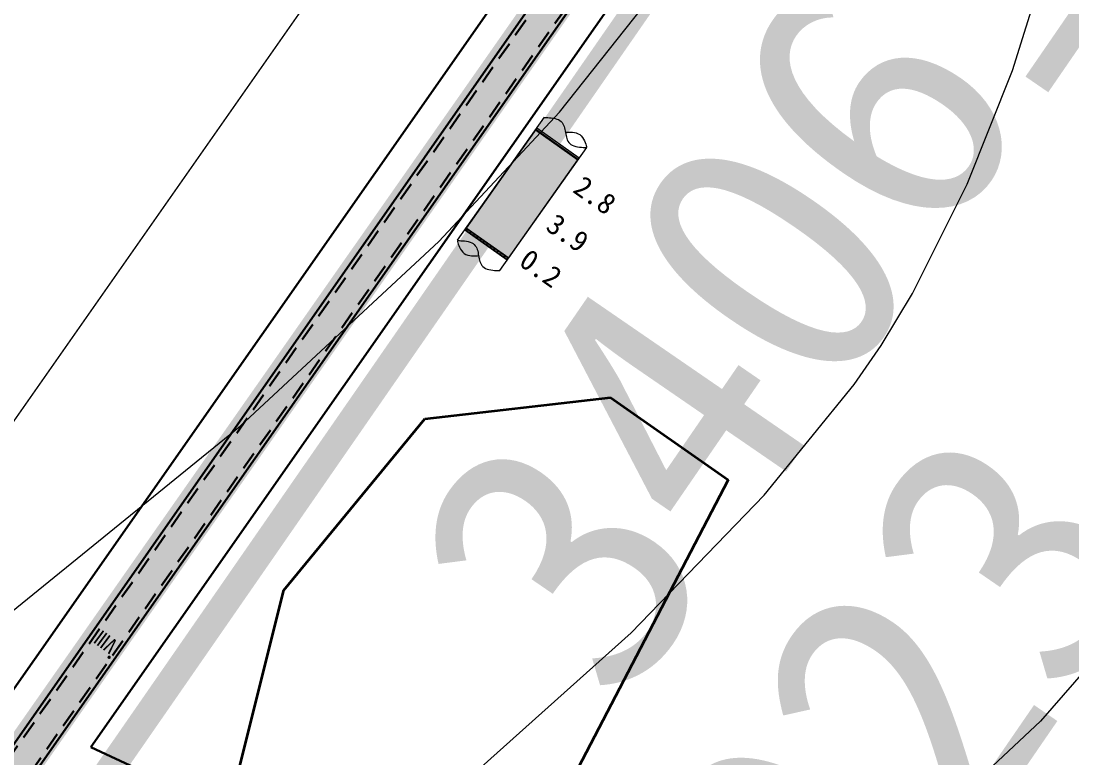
# Model space of a CAD drawing. Header units: inches. Extents: x 36473197 to 36486087, y 3899343 to 3911260.
# Drawn here: x 36480137.2 to 36480339.5, y 3905213.1 to 3905355 of the extents above; entities that cross this region are included whole.
import ezdxf

# ---------------------------------------------------------------- set-up
doc = ezdxf.new("R2010")
doc.units = ezdxf.units.IN
doc.header["$MEASUREMENT"] = 0
doc.linetypes.add('ACAD_ISO02W100', pattern=[15, 12, -3])
doc.linetypes.add('虚线', pattern=[0.0045, 0.00175, -0.001, 0.00175])
doc.layers.get('Defpoints').update_dxf_attribs({"lineweight": 0})
doc.layers.add('0，2022年3季度接续', color=3, linetype='Continuous')
doc.layers.add('0，2022年4季度接续', color=40, linetype='ACAD_ISO02W100')
for name, color, linetype, lineweight in [('4煤底板等值线', 7, 'Continuous', 0), ('可采边界', 7, 'Continuous', 0), ('四盘区泄水巷设计', 7, 'Continuous', 0), ('四盘区辅运巷', 7, 'Continuous', 0), ('小柱状', 7, 'Continuous', 0), ('居民地', 7, 'Continuous', 0), ('巷道', 7, 'Continuous', 0), ('巷道掘进尺', 7, 'Continuous', 0), ('巷道注记', 7, 'Continuous', 0)]:
    doc.layers.add(name, color=color, linetype=linetype, lineweight=lineweight)
doc.styles.add('仿宋', font='simfang.ttf')
doc.styles.add('宋体', font='SIMSUN.TTC')
doc.styles.add('黑体', font='simhei.ttf')
doc.dimstyles.get("Standard").update_dxf_attribs({"dimtxt": 30, "dimasz": 20, "dimexe": 0.18, "dimexo": 0.0625, "dimgap": 0.09, "dimtad": 1, "dimdec": 0, "dimzin": 0, "dimdsep": 46, "dimtxsty": '仿宋', "dimcen": 0.09, "dimclrd": 150, "dimclre": 150, "dimadec": 0, "dimazin": 0, "dimtfac": 1, "dimtdec": 0, "dimtofl": 0, "dimtmove": 0, "dimatfit": 3, "dimfxl": 1, "dimtolj": 1, "dimtzin": 0, "dimlwd": 0, "dimarcsym": 0})

# ---------------------------------------------------------------- blocks, each defined once
blk = doc.blocks.new('*D204')
at = {"layer": 'Defpoints', "color": 0, "transparency": 16777216}
for p in [(36476925.52, 3911082.36), (36486060.15, 3904950.04), (36485936.09, 3904772.87)]:
    blk.add_point(p, dxfattribs=at)
at = {"layer": '四盘区辅运巷', "color": 150, "lineweight": -2, "transparency": 16777216}
for p, q in [((36476925.55, 3911082.41), (36477049.68, 3911259.68)), ((36485936.12, 3904772.92), (36486060.25, 3904950.19))]:
    blk.add_line(p, q, dxfattribs=at)
at = {"layer": '四盘区辅运巷', "color": 150, "lineweight": 0, "transparency": 16777216}
blk.add_line((36477065.96, 3911248.06), (36486043.76, 3904961.51), dxfattribs=at)
at = {"layer": '四盘区辅运巷', "color": 150, "transparency": 16777216}
for points in [[(36477067.87, 3911250.79), (36477064.05, 3911245.33), (36477049.58, 3911259.53)], [(36486045.68, 3904964.24), (36486041.85, 3904958.78), (36486060.15, 3904950.04)]]:
    blk.add_solid(points, dxfattribs=at)
at = {"layer": '四盘区辅运巷', "color": 0, "transparency": 16777216, "insert": (36481563.62, 3908117.29), "char_height": 30, "attachment_point": 5, "rotation": 324.9991, "style": '仿宋'}
blk.add_mtext('\\A1;1100', dxfattribs=at)
blk = doc.blocks.new('*D224')
at = {"layer": 'Defpoints', "color": 0, "transparency": 16777216}
for p in [(36480515.91, 3905753.51), (36480019.68, 3905112.14), (36480051.32, 3905089.99)]:
    blk.add_point(p, dxfattribs=at)
at = {"layer": '可采边界', "color": 150, "lineweight": -2, "transparency": 16777216}
for p, q in [((36480515.86, 3905753.54), (36480484.13, 3905775.76)), ((36480051.27, 3905090.03), (36480019.54, 3905112.25))]:
    blk.add_line(p, q, dxfattribs=at)
at = {"layer": '可采边界', "color": 150, "lineweight": 0, "transparency": 16777216}
blk.add_line((36480472.81, 3905759.28), (36480031.16, 3905128.53), dxfattribs=at)
at = {"layer": '可采边界', "color": 150, "transparency": 16777216}
for points in [[(36480475.54, 3905757.36), (36480470.07, 3905761.19), (36480484.28, 3905775.66)], [(36480033.89, 3905126.61), (36480028.43, 3905130.44), (36480019.68, 3905112.14)]]:
    blk.add_solid(points, dxfattribs=at)
at = {"layer": '可采边界', "color": 0, "transparency": 16777216, "insert": (36480264.48, 3905435.15), "char_height": 30, "attachment_point": 5, "rotation": 235.0004, "style": '仿宋'}
blk.add_mtext('\\A1;810', dxfattribs=at)

msp = doc.modelspace()

# ---------------------------------------------------------------- hatches: boundary and pattern name
at = {"layer": '小柱状'}
msp.add_hatch(color=7, dxfattribs=at).paths.add_polyline_path([(36480222.95, 3905315.13), (36480231.12, 3905309.36), (36480244.49, 3905328.32), (36480236.32, 3905334.08)], flags=17)
at = {"layer": '小柱状', "lineweight": 0}
h = msp.add_hatch(dxfattribs=at)
h.set_pattern_fill('细粒砂岩_1', color=256, scale=100, angle=-35, style=0, pattern_type=2)
h.set_pattern_definition([(145, (36480236.5311, 3905328.2263), (-0.344146, -0.49149), [0.007222, -0.592778]), (145, (36480236.53526, 3905328.2246), (-0.344146, -0.49149), [0.016, -0.584]), (145, (36480236.5379, 3905328.224), (-0.344146, -0.49149), [0.021, -0.579]), (145, (36480236.5403, 3905328.22353), (-0.344146, -0.49149), [0.02552, -0.57448]), (145, (36480236.54194, 3905328.2236), (-0.344146, -0.49149), [0.02812, -0.57188]), (145, (36480236.5436, 3905328.2237), (-0.344146, -0.49149), [0.03072, -0.56928]), (145, (36480236.5452, 3905328.22375), (-0.344146, -0.49149), [0.03332, -0.56668]), (145, (36480236.5468, 3905328.2239), (-0.344146, -0.49149), [0.035708, -0.564292]), (145, (36480236.548, 3905328.22427), (-0.344146, -0.49149), [0.037246, -0.562754]), (145, (36480236.5492, 3905328.22464), (-0.344146, -0.49149), [0.038785, -0.561215]), (145, (36480236.5504, 3905328.225), (-0.344146, -0.49149), [0.040323, -0.559677]), (145, (36480236.5516, 3905328.2254), (-0.344146, -0.49149), [0.04186, -0.55814]), (145, (36480236.5528, 3905328.2258), (-0.344146, -0.49149), [9e-17, -0.6]), (145, (36480236.5528, 3905328.2258), (-0.344146, -0.49149), [0.0434, -0.5566]), (145, (36480236.5537, 3905328.22637), (-0.344146, -0.49149), [0.0442, -0.5558]), (145, (36480236.5546, 3905328.22696), (-0.344146, -0.49149), [0.045, -0.555]), (145, (36480236.5555, 3905328.22755), (-0.344146, -0.49149), [0.0458, -0.5542]), (145, (36480236.5564, 3905328.22814), (-0.344146, -0.49149), [0.0466, -0.5534]), (145, (36480236.5573, 3905328.2287), (-0.344146, -0.49149), [0.0474, -0.5526]), (145, (36480236.5582, 3905328.2293), (-0.344146, -0.49149), [4e-17, -0.6]), (145, (36480236.5582, 3905328.2293), (-0.344146, -0.49149), [0.0482, -0.5518]), (145, (36480236.5589, 3905328.23006), (-0.344146, -0.49149), [0.048477, -0.551523]), (145, (36480236.5596, 3905328.2308), (-0.344146, -0.49149), [0.048754, -0.551246]), (145, (36480236.56026, 3905328.23154), (-0.344146, -0.49149), [0.04903, -0.55097]), (145, (36480236.56094, 3905328.2323), (-0.344146, -0.49149), [0.049308, -0.550692]), (145, (36480236.56163, 3905328.233), (-0.344146, -0.49149), [0.049585, -0.550415]), (145, (36480236.5623, 3905328.23375), (-0.344146, -0.49149), [0.04986, -0.55014]), (145, (36480236.5629, 3905328.2346), (-0.344146, -0.49149), [0.04986, -0.55014]), (145, (36480236.56335, 3905328.2355), (-0.344146, -0.49149), [0.049585, -0.550415]), (145, (36480236.5638, 3905328.2364), (-0.344146, -0.49149), [0.049308, -0.550692]), (145, (36480236.5643, 3905328.23727), (-0.344146, -0.49149), [0.04903, -0.55097]), (145, (36480236.56473, 3905328.23817), (-0.344146, -0.49149), [0.048754, -0.551246]), (145, (36480236.5652, 3905328.23907), (-0.344146, -0.49149), [0.048477, -0.551523]), (145, (36480236.56565, 3905328.23997), (-0.344146, -0.49149), [0.0482, -0.5518]), (145, (36480236.5262, 3905328.2676), (-0.344146, -0.49149), [4e-17, -0.6]), (145, (36480236.5659, 3905328.241), (-0.344146, -0.49149), [0.0474, -0.5526]), (145, (36480236.56615, 3905328.24206), (-0.344146, -0.49149), [0.0466, -0.5534]), (145, (36480236.5664, 3905328.2431), (-0.344146, -0.49149), [0.0458, -0.5542]), (145, (36480236.56664, 3905328.24416), (-0.344146, -0.49149), [0.045, -0.555]), (145, (36480236.5669, 3905328.2452), (-0.344146, -0.49149), [0.0442, -0.5558]), (145, (36480236.5671, 3905328.24626), (-0.344146, -0.49149), [0.0434, -0.5566]), (145, (36480236.5316, 3905328.27115), (-0.344146, -0.49149), [0, -0.6]), (145, (36480236.5671, 3905328.2475), (-0.344146, -0.49149), [0.04186, -0.55814]), (145, (36480236.567, 3905328.2488), (-0.344146, -0.49149), [0.040323, -0.559677]), (145, (36480236.56696, 3905328.25004), (-0.344146, -0.49149), [0.038785, -0.561215]), (145, (36480236.5669, 3905328.2513), (-0.344146, -0.49149), [0.037246, -0.562754]), (145, (36480236.56685, 3905328.25256), (-0.344146, -0.49149), [0.035708, -0.564292]), (145, (36480236.56644, 3905328.25406), (-0.344146, -0.49149), [0.03332, -0.56668]), (145, (36480236.56595, 3905328.2556), (-0.344146, -0.49149), [0.03072, -0.56928]), (145, (36480236.56546, 3905328.2572), (-0.344146, -0.49149), [0.02812, -0.57188]), (145, (36480236.56497, 3905328.25876), (-0.344146, -0.49149), [0.02552, -0.57448]), (145, (36480236.5637, 3905328.2609), (-0.344146, -0.49149), [0.021, -0.579]), (145, (36480236.5622, 3905328.2631), (-0.344146, -0.49149), [0.016, -0.584]), (145, (36480236.56026, 3905328.26547), (-0.344146, -0.49149), [0.01011, -0.58989]), (145, (36480236.47014, 3905328.2662), (-0.344146, -0.49149), [0.007222, -0.592778]), (145, (36480236.4743, 3905328.2645), (-0.344146, -0.49149), [0.016, -0.584]), (145, (36480236.4769, 3905328.2639), (-0.344146, -0.49149), [0.021, -0.579]), (145, (36480236.47935, 3905328.2634), (-0.344146, -0.49149), [0.02552, -0.57448]), (145, (36480236.481, 3905328.2635), (-0.344146, -0.49149), [0.02812, -0.57188]), (145, (36480236.4826, 3905328.26355), (-0.344146, -0.49149), [0.03072, -0.56928]), (145, (36480236.48427, 3905328.2636), (-0.344146, -0.49149), [0.03332, -0.56668]), (145, (36480236.4858, 3905328.26376), (-0.344146, -0.49149), [0.035708, -0.564292]), (145, (36480236.487, 3905328.26414), (-0.344146, -0.49149), [0.037246, -0.562754]), (145, (36480236.4882, 3905328.2645), (-0.344146, -0.49149), [0.038785, -0.561215]), (145, (36480236.4894, 3905328.2649), (-0.344146, -0.49149), [0.040323, -0.559677]), (145, (36480236.49063, 3905328.2653), (-0.344146, -0.49149), [0.04186, -0.55814]), (145, (36480236.49184, 3905328.26565), (-0.344146, -0.49149), [2e-17, -0.6]), (145, (36480236.49184, 3905328.26565), (-0.344146, -0.49149), [0.0434, -0.5566]), (145, (36480236.49274, 3905328.26624), (-0.344146, -0.49149), [0.0442, -0.5558]), (145, (36480236.49364, 3905328.2668), (-0.344146, -0.49149), [0.045, -0.555]), (145, (36480236.49454, 3905328.2674), (-0.344146, -0.49149), [0.0458, -0.5542]), (145, (36480236.49544, 3905328.268), (-0.344146, -0.49149), [0.0466, -0.5534]), (145, (36480236.49634, 3905328.2686), (-0.344146, -0.49149), [0.0474, -0.5526]), (145, (36480236.49724, 3905328.2692), (-0.344146, -0.49149), [2e-17, -0.6]), (145, (36480236.49724, 3905328.2692), (-0.344146, -0.49149), [0.0482, -0.5518]), (145, (36480236.49793, 3905328.2699), (-0.344146, -0.49149), [0.048477, -0.551523]), (145, (36480236.4986, 3905328.27067), (-0.344146, -0.49149), [0.048754, -0.551246]), (145, (36480236.4993, 3905328.2714), (-0.344146, -0.49149), [0.04903, -0.55097]), (145, (36480236.5, 3905328.27215), (-0.344146, -0.49149), [0.049308, -0.550692]), (145, (36480236.5007, 3905328.2729), (-0.344146, -0.49149), [0.049585, -0.550415]), (145, (36480236.50137, 3905328.2736), (-0.344146, -0.49149), [0.04986, -0.55014]), (145, (36480236.50194, 3905328.27445), (-0.344146, -0.49149), [0.04986, -0.55014]), (145, (36480236.5024, 3905328.27534), (-0.344146, -0.49149), [0.049585, -0.550415]), (145, (36480236.50286, 3905328.27624), (-0.344146, -0.49149), [0.049308, -0.550692]), (145, (36480236.5033, 3905328.27714), (-0.344146, -0.49149), [0.04903, -0.55097]), (145, (36480236.5038, 3905328.27804), (-0.344146, -0.49149), [0.048754, -0.551246]), (145, (36480236.50424, 3905328.27894), (-0.344146, -0.49149), [0.048477, -0.551523]), (145, (36480236.5047, 3905328.27984), (-0.344146, -0.49149), [0.0482, -0.5518]), (145, (36480236.4652, 3905328.3075), (-0.344146, -0.49149), [0, -0.6]), (145, (36480236.50495, 3905328.2809), (-0.344146, -0.49149), [0.0474, -0.5526]), (145, (36480236.5052, 3905328.28193), (-0.344146, -0.49149), [0.0466, -0.5534]), (145, (36480236.50544, 3905328.283), (-0.344146, -0.49149), [0.0458, -0.5542]), (145, (36480236.5057, 3905328.28403), (-0.344146, -0.49149), [0.045, -0.555]), (145, (36480236.5059, 3905328.2851), (-0.344146, -0.49149), [0.0442, -0.5558]), (145, (36480236.5062, 3905328.2861), (-0.344146, -0.49149), [0.0434, -0.5566]), (145, (36480236.4706, 3905328.311), (-0.344146, -0.49149), [4e-17, -0.6]), (145, (36480236.5061, 3905328.2874), (-0.344146, -0.49149), [0.04186, -0.55814]), (145, (36480236.50606, 3905328.28865), (-0.344146, -0.49149), [0.040323, -0.559677]), (145, (36480236.506, 3905328.2899), (-0.344146, -0.49149), [0.038785, -0.561215]), (145, (36480236.50595, 3905328.2912), (-0.344146, -0.49149), [0.037246, -0.562754]), (145, (36480236.5059, 3905328.29243), (-0.344146, -0.49149), [0.035708, -0.564292]), (145, (36480236.5055, 3905328.29393), (-0.344146, -0.49149), [0.03332, -0.56668]), (145, (36480236.505, 3905328.2955), (-0.344146, -0.49149), [0.03072, -0.56928]), (145, (36480236.5045, 3905328.29706), (-0.344146, -0.49149), [0.02812, -0.57188]), (145, (36480236.504, 3905328.2986), (-0.344146, -0.49149), [0.02552, -0.57448]), (145, (36480236.50274, 3905328.30074), (-0.344146, -0.49149), [0.021, -0.579]), (145, (36480236.50126, 3905328.303), (-0.344146, -0.49149), [0.016, -0.584]), (145, (36480236.4993, 3905328.30534), (-0.344146, -0.49149), [0.01011, -0.58989]), (145, (36480236.4083, 3905328.3123), (-0.344146, -0.49149), [0.007222, -0.592778]), (145, (36480236.41247, 3905328.3106), (-0.344146, -0.49149), [0.016, -0.584]), (145, (36480236.4151, 3905328.31), (-0.344146, -0.49149), [0.021, -0.579]), (145, (36480236.4175, 3905328.3095), (-0.344146, -0.49149), [0.02552, -0.57448]), (145, (36480236.41915, 3905328.3096), (-0.344146, -0.49149), [0.02812, -0.57188]), (145, (36480236.4208, 3905328.30966), (-0.344146, -0.49149), [0.03072, -0.56928]), (145, (36480236.4224, 3905328.30973), (-0.344146, -0.49149), [0.03332, -0.56668]), (145, (36480236.424, 3905328.30987), (-0.344146, -0.49149), [0.035708, -0.564292]), (145, (36480236.4252, 3905328.31025), (-0.344146, -0.49149), [0.037246, -0.562754]), (145, (36480236.4264, 3905328.3106), (-0.344146, -0.49149), [0.038785, -0.561215]), (145, (36480236.4276, 3905328.311), (-0.344146, -0.49149), [0.040323, -0.559677]), (145, (36480236.4288, 3905328.3114), (-0.344146, -0.49149), [0.04186, -0.55814]), (145, (36480236.43, 3905328.31176), (-0.344146, -0.49149), [0, -0.6]), (145, (36480236.43, 3905328.31176), (-0.344146, -0.49149), [0.0434, -0.5566]), (145, (36480236.4309, 3905328.31235), (-0.344146, -0.49149), [0.0442, -0.5558]), (145, (36480236.4318, 3905328.31294), (-0.344146, -0.49149), [0.045, -0.555]), (145, (36480236.4327, 3905328.3135), (-0.344146, -0.49149), [0.0458, -0.5542]), (145, (36480236.4336, 3905328.3141), (-0.344146, -0.49149), [0.0466, -0.5534]), (145, (36480236.4345, 3905328.3147), (-0.344146, -0.49149), [0.0474, -0.5526]), (145, (36480236.4354, 3905328.3153), (-0.344146, -0.49149), [3e-17, -0.6]), (145, (36480236.4354, 3905328.3153), (-0.344146, -0.49149), [0.0482, -0.5518]), (145, (36480236.4361, 3905328.31604), (-0.344146, -0.49149), [0.048477, -0.551523]), (145, (36480236.4368, 3905328.3168), (-0.344146, -0.49149), [0.048754, -0.551246]), (145, (36480236.43747, 3905328.3175), (-0.344146, -0.49149), [0.04903, -0.55097]), (145, (36480236.43815, 3905328.31825), (-0.344146, -0.49149), [0.049308, -0.550692]), (145, (36480236.43884, 3905328.319), (-0.344146, -0.49149), [0.049585, -0.550415]), (145, (36480236.4395, 3905328.31973), (-0.344146, -0.49149), [0.04986, -0.55014]), (145, (36480236.4401, 3905328.32055), (-0.344146, -0.49149), [0.04986, -0.55014]), (145, (36480236.44056, 3905328.32145), (-0.344146, -0.49149), [0.049585, -0.550415]), (145, (36480236.441, 3905328.32235), (-0.344146, -0.49149), [0.049308, -0.550692]), (145, (36480236.4415, 3905328.32325), (-0.344146, -0.49149), [0.04903, -0.55097]), (145, (36480236.44194, 3905328.32415), (-0.344146, -0.49149), [0.048754, -0.551246]), (145, (36480236.4424, 3905328.32505), (-0.344146, -0.49149), [0.048477, -0.551523]), (145, (36480236.44286, 3905328.32594), (-0.344146, -0.49149), [0.0482, -0.5518]), (145, (36480236.4034, 3905328.3536), (-0.344146, -0.49149), [3e-17, -0.6]), (145, (36480236.4431, 3905328.327), (-0.344146, -0.49149), [0.0474, -0.5526]), (145, (36480236.44335, 3905328.32804), (-0.344146, -0.49149), [0.0466, -0.5534]), (145, (36480236.4436, 3905328.3291), (-0.344146, -0.49149), [0.0458, -0.5542]), (145, (36480236.44385, 3905328.33014), (-0.344146, -0.49149), [0.045, -0.555]), (145, (36480236.4441, 3905328.3312), (-0.344146, -0.49149), [0.0442, -0.5558]), (145, (36480236.44434, 3905328.33224), (-0.344146, -0.49149), [0.0434, -0.5566]), (145, (36480236.4088, 3905328.3571), (-0.344146, -0.49149), [3e-17, -0.6]), (145, (36480236.4443, 3905328.3335), (-0.344146, -0.49149), [0.04186, -0.55814]), (145, (36480236.4442, 3905328.33476), (-0.344146, -0.49149), [0.040323, -0.559677]), (145, (36480236.44417, 3905328.336), (-0.344146, -0.49149), [0.038785, -0.561215]), (145, (36480236.4441, 3905328.3373), (-0.344146, -0.49149), [0.037246, -0.562754]), (145, (36480236.44406, 3905328.33854), (-0.344146, -0.49149), [0.035708, -0.564292]), (145, (36480236.44365, 3905328.34004), (-0.344146, -0.49149), [0.03332, -0.56668]), (145, (36480236.44316, 3905328.3416), (-0.344146, -0.49149), [0.03072, -0.56928]), (145, (36480236.44267, 3905328.3432), (-0.344146, -0.49149), [0.02812, -0.57188]), (145, (36480236.4422, 3905328.34474), (-0.344146, -0.49149), [0.02552, -0.57448]), (145, (36480236.4409, 3905328.34685), (-0.344146, -0.49149), [0.021, -0.579]), (145, (36480236.4394, 3905328.3491), (-0.344146, -0.49149), [0.016, -0.584]), (145, (36480236.4375, 3905328.35145), (-0.344146, -0.49149), [0.01011, -0.58989]), (145, (36480236.1133, 3905328.15265), (-0.344146, -0.49149), [0.007222, -0.592778]), (145, (36480236.11744, 3905328.15095), (-0.344146, -0.49149), [0.016, -0.584]), (145, (36480236.12006, 3905328.15034), (-0.344146, -0.49149), [0.021, -0.579]), (145, (36480236.1225, 3905328.14986), (-0.344146, -0.49149), [0.02552, -0.57448]), (145, (36480236.1241, 3905328.14993), (-0.344146, -0.49149), [0.02812, -0.57188]), (145, (36480236.12576, 3905328.15), (-0.344146, -0.49149), [0.03072, -0.56928]), (145, (36480236.1274, 3905328.1501), (-0.344146, -0.49149), [0.03332, -0.56668]), (145, (36480236.12895, 3905328.1502), (-0.344146, -0.49149), [0.035708, -0.564292]), (145, (36480236.13016, 3905328.1506), (-0.344146, -0.49149), [0.037246, -0.562754]), (145, (36480236.13136, 3905328.151), (-0.344146, -0.49149), [0.038785, -0.561215]), (145, (36480236.13256, 3905328.15135), (-0.344146, -0.49149), [0.040323, -0.559677]), (145, (36480236.13377, 3905328.1517), (-0.344146, -0.49149), [0.04186, -0.55814]), (145, (36480236.135, 3905328.1521), (-0.344146, -0.49149), [1e-17, -0.6]), (145, (36480236.135, 3905328.1521), (-0.344146, -0.49149), [0.0434, -0.5566]), (145, (36480236.1359, 3905328.1527), (-0.344146, -0.49149), [0.0442, -0.5558]), (145, (36480236.1368, 3905328.1533), (-0.344146, -0.49149), [0.045, -0.555]), (145, (36480236.1377, 3905328.1539), (-0.344146, -0.49149), [0.0458, -0.5542]), (145, (36480236.1386, 3905328.15446), (-0.344146, -0.49149), [0.0466, -0.5534]), (145, (36480236.1395, 3905328.15505), (-0.344146, -0.49149), [0.0474, -0.5526]), (145, (36480236.1404, 3905328.15564), (-0.344146, -0.49149), [0, -0.6]), (145, (36480236.1404, 3905328.15564), (-0.344146, -0.49149), [0.0482, -0.5518]), (145, (36480236.14107, 3905328.1564), (-0.344146, -0.49149), [0.048477, -0.551523]), (145, (36480236.14175, 3905328.1571), (-0.344146, -0.49149), [0.048754, -0.551246]), (145, (36480236.14244, 3905328.15786), (-0.344146, -0.49149), [0.04903, -0.55097]), (145, (36480236.1431, 3905328.1586), (-0.344146, -0.49149), [0.049308, -0.550692]), (145, (36480236.1438, 3905328.15934), (-0.344146, -0.49149), [0.049585, -0.550415]), (145, (36480236.1445, 3905328.1601), (-0.344146, -0.49149), [0.04986, -0.55014]), (145, (36480236.1451, 3905328.1609), (-0.344146, -0.49149), [0.04986, -0.55014]), (145, (36480236.14553, 3905328.1618), (-0.344146, -0.49149), [0.049585, -0.550415]), (145, (36480236.146, 3905328.1627), (-0.344146, -0.49149), [0.049308, -0.550692]), (145, (36480236.14645, 3905328.1636), (-0.344146, -0.49149), [0.04903, -0.55097]), (145, (36480236.1469, 3905328.1645), (-0.344146, -0.49149), [0.048754, -0.551246]), (145, (36480236.1474, 3905328.1654), (-0.344146, -0.49149), [0.048477, -0.551523]), (145, (36480236.14783, 3905328.1663), (-0.344146, -0.49149), [0.0482, -0.5518]), (145, (36480236.10835, 3905328.19394), (-0.344146, -0.49149), [2e-17, -0.6]), (145, (36480236.1481, 3905328.16734), (-0.344146, -0.49149), [0.0474, -0.5526]), (145, (36480236.1483, 3905328.1684), (-0.344146, -0.49149), [0.0466, -0.5534]), (145, (36480236.1486, 3905328.16944), (-0.344146, -0.49149), [0.0458, -0.5542]), (145, (36480236.1488, 3905328.1705), (-0.344146, -0.49149), [0.045, -0.555]), (145, (36480236.14906, 3905328.17154), (-0.344146, -0.49149), [0.0442, -0.5558]), (145, (36480236.1493, 3905328.1726), (-0.344146, -0.49149), [0.0434, -0.5566]), (145, (36480236.11376, 3905328.1975), (-0.344146, -0.49149), [4e-17, -0.6]), (145, (36480236.14925, 3905328.17384), (-0.344146, -0.49149), [0.04186, -0.55814]), (145, (36480236.1492, 3905328.1751), (-0.344146, -0.49149), [0.040323, -0.559677]), (145, (36480236.14914, 3905328.17637), (-0.344146, -0.49149), [0.038785, -0.561215]), (145, (36480236.1491, 3905328.1776), (-0.344146, -0.49149), [0.037246, -0.562754]), (145, (36480236.149, 3905328.1789), (-0.344146, -0.49149), [0.035708, -0.564292]), (145, (36480236.1486, 3905328.1804), (-0.344146, -0.49149), [0.03332, -0.56668]), (145, (36480236.14813, 3905328.18195), (-0.344146, -0.49149), [0.03072, -0.56928]), (145, (36480236.14764, 3905328.1835), (-0.344146, -0.49149), [0.02812, -0.57188]), (145, (36480236.14715, 3905328.1851), (-0.344146, -0.49149), [0.02552, -0.57448]), (145, (36480236.1459, 3905328.1872), (-0.344146, -0.49149), [0.021, -0.579]), (145, (36480236.1444, 3905328.18945), (-0.344146, -0.49149), [0.016, -0.584]), (145, (36480236.14244, 3905328.1918), (-0.344146, -0.49149), [0.01011, -0.58989]), (145, (36480236.0523, 3905328.1925), (-0.344146, -0.49149), [0.007222, -0.592778]), (145, (36480236.0565, 3905328.1908), (-0.344146, -0.49149), [0.016, -0.584]), (145, (36480236.0591, 3905328.1902), (-0.344146, -0.49149), [0.021, -0.579]), (145, (36480236.06153, 3905328.18973), (-0.344146, -0.49149), [0.02552, -0.57448]), (145, (36480236.0632, 3905328.1898), (-0.344146, -0.49149), [0.02812, -0.57188]), (145, (36480236.0648, 3905328.1899), (-0.344146, -0.49149), [0.03072, -0.56928]), (145, (36480236.06645, 3905328.18995), (-0.344146, -0.49149), [0.03332, -0.56668]), (145, (36480236.068, 3905328.1901), (-0.344146, -0.49149), [0.035708, -0.564292]), (145, (36480236.0692, 3905328.19047), (-0.344146, -0.49149), [0.037246, -0.562754]), (145, (36480236.0704, 3905328.19084), (-0.344146, -0.49149), [0.038785, -0.561215]), (145, (36480236.0716, 3905328.1912), (-0.344146, -0.49149), [0.040323, -0.559677]), (145, (36480236.0728, 3905328.1916), (-0.344146, -0.49149), [0.04186, -0.55814]), (145, (36480236.074, 3905328.192), (-0.344146, -0.49149), [0, -0.6]), (145, (36480236.074, 3905328.192), (-0.344146, -0.49149), [0.0434, -0.5566]), (145, (36480236.0749, 3905328.19257), (-0.344146, -0.49149), [0.0442, -0.5558]), (145, (36480236.0758, 3905328.19316), (-0.344146, -0.49149), [0.045, -0.555]), (145, (36480236.0767, 3905328.19375), (-0.344146, -0.49149), [0.0458, -0.5542]), (145, (36480236.0776, 3905328.19434), (-0.344146, -0.49149), [0.0466, -0.5534]), (145, (36480236.0785, 3905328.1949), (-0.344146, -0.49149), [0.0474, -0.5526]), (145, (36480236.0794, 3905328.1955), (-0.344146, -0.49149), [2e-17, -0.6]), (145, (36480236.0794, 3905328.1955), (-0.344146, -0.49149), [0.0482, -0.5518]), (145, (36480236.0801, 3905328.19626), (-0.344146, -0.49149), [0.048477, -0.551523]), (145, (36480236.0808, 3905328.197), (-0.344146, -0.49149), [0.048754, -0.551246]), (145, (36480236.0815, 3905328.19774), (-0.344146, -0.49149), [0.04903, -0.55097]), (145, (36480236.0822, 3905328.1985), (-0.344146, -0.49149), [0.049308, -0.550692]), (145, (36480236.08286, 3905328.1992), (-0.344146, -0.49149), [0.049585, -0.550415]), (145, (36480236.08355, 3905328.19995), (-0.344146, -0.49149), [0.04986, -0.55014]), (145, (36480236.0841, 3905328.2008), (-0.344146, -0.49149), [0.04986, -0.55014]), (145, (36480236.0846, 3905328.2017), (-0.344146, -0.49149), [0.049585, -0.550415]), (145, (36480236.08504, 3905328.2026), (-0.344146, -0.49149), [0.049308, -0.550692]), (145, (36480236.0855, 3905328.20347), (-0.344146, -0.49149), [0.04903, -0.55097]), (145, (36480236.08596, 3905328.20437), (-0.344146, -0.49149), [0.048754, -0.551246]), (145, (36480236.0864, 3905328.20527), (-0.344146, -0.49149), [0.048477, -0.551523]), (145, (36480236.0869, 3905328.20617), (-0.344146, -0.49149), [0.0482, -0.5518]), (145, (36480236.0474, 3905328.2338), (-0.344146, -0.49149), [2e-17, -0.6]), (145, (36480236.0871, 3905328.2072), (-0.344146, -0.49149), [0.0474, -0.5526]), (145, (36480236.0874, 3905328.20826), (-0.344146, -0.49149), [0.0466, -0.5534]), (145, (36480236.0876, 3905328.2093), (-0.344146, -0.49149), [0.0458, -0.5542]), (145, (36480236.08786, 3905328.21036), (-0.344146, -0.49149), [0.045, -0.555]), (145, (36480236.0881, 3905328.2114), (-0.344146, -0.49149), [0.0442, -0.5558]), (145, (36480236.08836, 3905328.21246), (-0.344146, -0.49149), [0.0434, -0.5566]), (145, (36480236.0528, 3905328.23735), (-0.344146, -0.49149), [2e-17, -0.6]), (145, (36480236.0883, 3905328.2137), (-0.344146, -0.49149), [0.04186, -0.55814]), (145, (36480236.08824, 3905328.215), (-0.344146, -0.49149), [0.040323, -0.559677]), (145, (36480236.0882, 3905328.21624), (-0.344146, -0.49149), [0.038785, -0.561215]), (145, (36480236.08813, 3905328.2175), (-0.344146, -0.49149), [0.037246, -0.562754]), (145, (36480236.0881, 3905328.21876), (-0.344146, -0.49149), [0.035708, -0.564292]), (145, (36480236.08767, 3905328.22026), (-0.344146, -0.49149), [0.03332, -0.56668]), (145, (36480236.0872, 3905328.2218), (-0.344146, -0.49149), [0.03072, -0.56928]), (145, (36480236.0867, 3905328.2234), (-0.344146, -0.49149), [0.02812, -0.57188]), (145, (36480236.0862, 3905328.22496), (-0.344146, -0.49149), [0.02552, -0.57448]), (145, (36480236.0849, 3905328.2271), (-0.344146, -0.49149), [0.021, -0.579]), (145, (36480236.08344, 3905328.2293), (-0.344146, -0.49149), [0.016, -0.584]), (145, (36480236.0815, 3905328.23167), (-0.344146, -0.49149), [0.01011, -0.58989]), (145, (36480235.9905, 3905328.23863), (-0.344146, -0.49149), [0.007222, -0.592778]), (145, (36480235.99465, 3905328.23693), (-0.344146, -0.49149), [0.016, -0.584]), (145, (36480235.99727, 3905328.2363), (-0.344146, -0.49149), [0.021, -0.579]), (145, (36480235.9997, 3905328.23584), (-0.344146, -0.49149), [0.02552, -0.57448]), (145, (36480236.00133, 3905328.2359), (-0.344146, -0.49149), [0.02812, -0.57188]), (145, (36480236.003, 3905328.236), (-0.344146, -0.49149), [0.03072, -0.56928]), (145, (36480236.0046, 3905328.23606), (-0.344146, -0.49149), [0.03332, -0.56668]), (145, (36480236.00616, 3905328.2362), (-0.344146, -0.49149), [0.035708, -0.564292]), (145, (36480236.00737, 3905328.2366), (-0.344146, -0.49149), [0.037246, -0.562754]), (145, (36480236.00857, 3905328.23695), (-0.344146, -0.49149), [0.038785, -0.561215]), (145, (36480236.0098, 3905328.2373), (-0.344146, -0.49149), [0.040323, -0.559677]), (145, (36480236.011, 3905328.2377), (-0.344146, -0.49149), [0.04186, -0.55814]), (145, (36480236.0122, 3905328.2381), (-0.344146, -0.49149), [2e-17, -0.6]), (145, (36480236.0122, 3905328.2381), (-0.344146, -0.49149), [0.0434, -0.5566]), (145, (36480236.0131, 3905328.2387), (-0.344146, -0.49149), [0.0442, -0.5558]), (145, (36480236.014, 3905328.23926), (-0.344146, -0.49149), [0.045, -0.555]), (145, (36480236.0149, 3905328.23985), (-0.344146, -0.49149), [0.0458, -0.5542]), (145, (36480236.0158, 3905328.24044), (-0.344146, -0.49149), [0.0466, -0.5534]), (145, (36480236.0167, 3905328.24103), (-0.344146, -0.49149), [0.0474, -0.5526]), (145, (36480236.0176, 3905328.2416), (-0.344146, -0.49149), [0, -0.6]), (145, (36480236.0176, 3905328.2416), (-0.344146, -0.49149), [0.0482, -0.5518]), (145, (36480236.0183, 3905328.24236), (-0.344146, -0.49149), [0.048477, -0.551523]), (145, (36480236.01896, 3905328.2431), (-0.344146, -0.49149), [0.048754, -0.551246]), (145, (36480236.01965, 3905328.24384), (-0.344146, -0.49149), [0.04903, -0.55097]), (145, (36480236.02034, 3905328.2446), (-0.344146, -0.49149), [0.049308, -0.550692]), (145, (36480236.021, 3905328.2453), (-0.344146, -0.49149), [0.049585, -0.550415]), (145, (36480236.0217, 3905328.24606), (-0.344146, -0.49149), [0.04986, -0.55014]), (145, (36480236.0223, 3905328.2469), (-0.344146, -0.49149), [0.04986, -0.55014]), (145, (36480236.02274, 3905328.2478), (-0.344146, -0.49149), [0.049585, -0.550415]), (145, (36480236.0232, 3905328.2487), (-0.344146, -0.49149), [0.049308, -0.550692]), (145, (36480236.02366, 3905328.2496), (-0.344146, -0.49149), [0.04903, -0.55097]), (145, (36480236.0241, 3905328.2505), (-0.344146, -0.49149), [0.048754, -0.551246]), (145, (36480236.0246, 3905328.2514), (-0.344146, -0.49149), [0.048477, -0.551523]), (145, (36480236.02504, 3905328.2523), (-0.344146, -0.49149), [0.0482, -0.5518]), (145, (36480235.98556, 3905328.2799), (-0.344146, -0.49149), [0, -0.6]), (145, (36480236.0253, 3905328.2533), (-0.344146, -0.49149), [0.0474, -0.5526]), (145, (36480236.02554, 3905328.25437), (-0.344146, -0.49149), [0.0466, -0.5534]), (145, (36480236.0258, 3905328.2554), (-0.344146, -0.49149), [0.0458, -0.5542]), (145, (36480236.026, 3905328.25647), (-0.344146, -0.49149), [0.045, -0.555]), (145, (36480236.0263, 3905328.2575), (-0.344146, -0.49149), [0.0442, -0.5558]), (145, (36480236.0265, 3905328.25856), (-0.344146, -0.49149), [0.0434, -0.5566]), (145, (36480235.99097, 3905328.28346), (-0.344146, -0.49149), [4e-17, -0.6]), (145, (36480236.02646, 3905328.2598), (-0.344146, -0.49149), [0.04186, -0.55814]), (145, (36480236.0264, 3905328.2611), (-0.344146, -0.49149), [0.040323, -0.559677]), (145, (36480236.02635, 3905328.26234), (-0.344146, -0.49149), [0.038785, -0.561215]), (145, (36480236.0263, 3905328.2636), (-0.344146, -0.49149), [0.037246, -0.562754]), (145, (36480236.02624, 3905328.26487), (-0.344146, -0.49149), [0.035708, -0.564292]), (145, (36480236.02583, 3905328.26637), (-0.344146, -0.49149), [0.03332, -0.56668]), (145, (36480236.02534, 3905328.26793), (-0.344146, -0.49149), [0.03072, -0.56928]), (145, (36480236.02485, 3905328.2695), (-0.344146, -0.49149), [0.02812, -0.57188]), (145, (36480236.02436, 3905328.27106), (-0.344146, -0.49149), [0.02552, -0.57448]), (145, (36480236.0231, 3905328.2732), (-0.344146, -0.49149), [0.021, -0.579]), (145, (36480236.0216, 3905328.27543), (-0.344146, -0.49149), [0.016, -0.584]), (145, (36480236.01965, 3905328.2778), (-0.344146, -0.49149), [0.01011, -0.58989])])
h.paths.add_polyline_path([(36480236.27, 3905334.01), (36480244.44, 3905328.25), (36480244.68, 3905328.58), (36480236.5, 3905334.34)], flags=17)
h = msp.add_hatch(dxfattribs=at)
h.set_pattern_fill('泥岩_1_1', color=256, scale=133.333333, angle=-35, style=0, pattern_type=2)
h.set_pattern_definition([(145, (36480222.5018, 3905308.8394), (-0.45886, -0.65532), [0.266667, -0.533333]), (325, (36480222.8405, 3905309.0906), (0.45886, 0.65532), [0.266667, -0.533333]), (325, (36480222.3435, 3905309.19445), (0.45886, 0.65532), []), (325, (36480222.1141, 3905308.8668), (0.45886, 0.65532), [])])
h.paths.add_polyline_path([(36480222.67, 3905314.73), (36480230.84, 3905308.97), (36480231.07, 3905309.29), (36480222.9, 3905315.06)], flags=17)

# ---------------------------------------------------------------- linework, layer by layer
at = {"layer": '0，2022年3季度接续', "color": 1, "true_color": 0xff0000, "const_width": 5.29}
msp.add_lwpolyline([(36480117.26, 3905157.38), (36480259.48, 3905057.46), (36480505.17, 3905406.23), (36480360.13, 3905507.79), (36480117.26, 3905157.38)], dxfattribs=at)
at = {"layer": '0，2022年4季度接续', "color": 3, "linetype": 'ACAD_ISO02W100', "ltscale": 5, "const_width": 8.46}
msp.add_lwpolyline([(36480445.64, 3905653.14), (36480051.32, 3905089.99)], dxfattribs=at)
at = {"layer": '4煤底板等值线', "color": 7, "linetype": 'Continuous', "lineweight": 0, "flags": 128}
for points in [[(36480404.41, 3905368.91), (36480391.09, 3905326.94), (36480374.54, 3905286.31), (36480359.78, 3905257.25), (36480348.47, 3905238.91), (36480342.18, 3905230.23), (36480333.48, 3905220.19), (36480264.64, 3905155.66), (36480188.07, 3905063.38), (36480164.06, 3905041.76), (36480112.11, 3905002.76), (36480031.67, 3904953.59), (36479878.62, 3904838.15), (36479864.2, 3904823.8), (36479837.91, 3904792.45), (36479802.49, 3904741.84), (36479781.8, 3904706.36), (36479772.32, 3904685.11), (36479765.23, 3904672.18), (36479755.7, 3904657.96), (36479746.91, 3904647.27), (36479735.89, 3904636.27), (36479627.03, 3904549.12)], [(36479575.8, 3904848.26), (36479588, 3904851.49), (36479600, 3904855.38), (36479618.85, 3904863.42), (36479636.99, 3904872.97), (36479654.29, 3904883.92), (36479662.52, 3904889.96), (36479670.34, 3904896.46), (36479682.59, 3904909.18), (36479717.19, 3904949.56), (36479730.87, 3904962.2), (36480124.79, 3905232.64), (36480179.48, 3905277.01), (36480217.64, 3905312.49), (36480240.88, 3905337.4), (36480261.6, 3905363.59)], [(36479575.8, 3904848.26), (36479588, 3904851.49), (36479600, 3904855.38), (36479618.85, 3904863.42), (36479636.99, 3904872.97), (36479654.29, 3904883.92), (36479662.52, 3904889.96), (36479670.34, 3904896.46), (36479682.59, 3904909.18), (36479717.19, 3904949.56), (36479730.87, 3904962.2), (36480124.79, 3905232.64), (36480179.48, 3905277.01), (36480217.64, 3905312.49), (36480240.88, 3905337.4), (36480261.6, 3905363.59)], [(36479961.05, 3904995.97), (36479974.47, 3905002.85), (36479996.32, 3905016.04), (36480058.08, 3905061.22), (36480254.66, 3905237.18), (36480280.27, 3905263.7), (36480297.6, 3905284.96), (36480302.82, 3905292.47), (36480308.82, 3905302.49), (36480319.33, 3905323.52), (36480328.08, 3905345.43), (36480333.33, 3905362.28)]]:
    msp.add_lwpolyline(points, dxfattribs=at)
at = {"layer": '四盘区泄水巷设计', "color": 30, "linetype": '虚线', "lineweight": 30, "ltscale": 2000, "true_color": 0xff8000}
for p, q in [((36479579.37, 3904419.62), (36480518.02, 3905760.16)), ((36479590.15, 3904426.36), (36480522.09, 3905757.31))]:
    msp.add_line(p, q, dxfattribs=at)
at = {"layer": '小柱状', "color": 7, "linetype": 'Continuous', "lineweight": 0}
for p, q in [((36480221.28, 3905312.76), (36480237.99, 3905336.45)), ((36480229.4, 3905306.92), (36480246.12, 3905330.62))]:
    msp.add_line(p, q, dxfattribs=at)
at = {"layer": '小柱状', "color": 7, "linetype": 'Continuous', "lineweight": 0, "flags": 128}
for points in [[(36480237.94, 3905336.38), (36480237.99, 3905336.39), (36480238.14, 3905336.39), (36480238.36, 3905336.38), (36480238.63, 3905336.37), (36480238.96, 3905336.35), (36480239.31, 3905336.32), (36480239.68, 3905336.26), (36480240.04, 3905336.19), (36480240.39, 3905336.09), (36480240.71, 3905335.97), (36480240.98, 3905335.81), (36480241.2, 3905335.62), (36480241.39, 3905335.41), (36480241.55, 3905335.18), (36480241.67, 3905334.93), (36480241.77, 3905334.66), (36480241.85, 3905334.38), (36480241.92, 3905334.1), (36480241.98, 3905333.8), (36480242.08, 3905333.2), (36480242.14, 3905332.91), (36480242.21, 3905332.62), (36480242.29, 3905332.34), (36480242.39, 3905332.08), (36480242.51, 3905331.82), (36480242.67, 3905331.59), (36480242.86, 3905331.38), (36480243.08, 3905331.2), (36480243.35, 3905331.04), (36480243.67, 3905330.91), (36480244.02, 3905330.82), (36480244.38, 3905330.74), (36480244.75, 3905330.69), (36480245.1, 3905330.65), (36480245.42, 3905330.63), (36480245.7, 3905330.62), (36480245.92, 3905330.62), (36480246.06, 3905330.62), (36480246.12, 3905330.62)], [(36480242.03, 3905333.5), (36480242.08, 3905333.51), (36480242.22, 3905333.53), (36480242.43, 3905333.55), (36480242.71, 3905333.56), (36480243.03, 3905333.56), (36480243.38, 3905333.54), (36480243.75, 3905333.49), (36480244.11, 3905333.4), (36480244.47, 3905333.27), (36480244.79, 3905333.08), (36480245.08, 3905332.84), (36480245.32, 3905332.55), (36480245.53, 3905332.23), (36480245.7, 3905331.91), (36480245.84, 3905331.58), (36480245.94, 3905331.28), (36480246.02, 3905331.02), (36480246.08, 3905330.81), (36480246.11, 3905330.67), (36480246.12, 3905330.62)], [(36480221.23, 3905312.69), (36480221.28, 3905312.69), (36480221.42, 3905312.69), (36480221.64, 3905312.68), (36480221.92, 3905312.67), (36480222.25, 3905312.65), (36480222.6, 3905312.62), (36480222.97, 3905312.56), (36480223.33, 3905312.49), (36480223.68, 3905312.39), (36480223.99, 3905312.27), (36480224.26, 3905312.11), (36480224.49, 3905311.92), (36480224.68, 3905311.71), (36480224.83, 3905311.48), (36480224.96, 3905311.23), (36480225.06, 3905310.96), (36480225.14, 3905310.69), (36480225.21, 3905310.4), (36480225.26, 3905310.1), (36480225.37, 3905309.51), (36480225.43, 3905309.21), (36480225.49, 3905308.92), (36480225.57, 3905308.64), (36480225.68, 3905308.38), (36480225.8, 3905308.13), (36480225.95, 3905307.89), (36480226.14, 3905307.68), (36480226.37, 3905307.5), (36480226.64, 3905307.34), (36480226.95, 3905307.21), (36480227.3, 3905307.12), (36480227.67, 3905307.04), (36480228.03, 3905306.99), (36480228.39, 3905306.95), (36480228.71, 3905306.93), (36480228.99, 3905306.92), (36480229.21, 3905306.92), (36480229.35, 3905306.92), (36480229.4, 3905306.92)], [(36480221.23, 3905312.69), (36480221.24, 3905312.64), (36480221.27, 3905312.5), (36480221.32, 3905312.29), (36480221.4, 3905312.03), (36480221.51, 3905311.72), (36480221.65, 3905311.4), (36480221.82, 3905311.07), (36480222.02, 3905310.76), (36480222.27, 3905310.47), (36480222.55, 3905310.22), (36480222.88, 3905310.04), (36480223.23, 3905309.9), (36480223.6, 3905309.81), (36480223.97, 3905309.76), (36480224.32, 3905309.74), (36480224.64, 3905309.74), (36480224.91, 3905309.76), (36480225.13, 3905309.78), (36480225.27, 3905309.8), (36480225.32, 3905309.8)]]:
    msp.add_lwpolyline(points, dxfattribs=at)
at = {"layer": '小柱状', "linetype": 'Continuous', "flags": 128}
for points in [[(36480222.9, 3905315.06), (36480231.07, 3905309.29), (36480244.44, 3905328.25), (36480236.27, 3905334.01), (36480222.9, 3905315.06)], [(36480236.27, 3905334.01), (36480244.44, 3905328.25), (36480244.68, 3905328.58), (36480236.5, 3905334.34), (36480236.27, 3905334.01)], [(36480222.67, 3905314.73), (36480230.84, 3905308.97), (36480231.07, 3905309.29), (36480222.9, 3905315.06), (36480222.67, 3905314.73)]]:
    msp.add_lwpolyline(points, dxfattribs=at)
at = {"layer": '小柱状', "color": 7, "linetype": 'Continuous', "flags": 128}
msp.add_lwpolyline([(36480222.9, 3905315.06), (36480231.07, 3905309.29), (36480244.44, 3905328.25), (36480236.27, 3905334.01), (36480222.9, 3905315.06)], dxfattribs=at)
at = {"layer": '小柱状', "color": 7}
msp.add_lwpolyline([(36480222.95, 3905315.13), (36480231.12, 3905309.36), (36480244.49, 3905328.32), (36480236.32, 3905334.08), (36480222.95, 3905315.13)], dxfattribs=at)
at = {"layer": '居民地', "color": 254, "linetype": 'Continuous', "lineweight": 35, "true_color": 0xd7d7d7}
for p, q in [((36480214.97, 3905278.41, 0.2), (36480250.7, 3905282.47, 0.2)), ((36480250.7, 3905282.47, 0.2), (36480273.32, 3905266.66, 0.2)), ((36480187.83, 3905245.41, 0.2), (36480214.97, 3905278.41, 0.2)), ((36480273.32, 3905266.66, 0.2), (36480220.35, 3905164.86, 0.2)), ((36480168.91, 3905169.8, 0.2), (36480187.83, 3905245.41, 0.2))]:
    msp.add_line(p, q, dxfattribs=at)
at = {"layer": '巷道', "color": 7, "lineweight": 30, "flags": 128}
for points in [[(36480139.6, 3905209.82), (36480567.29, 3905820.64)], [(36480150.69, 3905215.18), (36480572.21, 3905817.2)], [(36480150.68, 3905215.19), (36480317.07, 3905137.6)]]:
    msp.add_lwpolyline(points, dxfattribs=at)
at = {"layer": '巷道', "color": 7, "linetype": 'Continuous', "lineweight": 30, "elevation": 0.2, "flags": 128}
for points in [[(36480052.27, 3905107.06), (36480314.84, 3905482.11)], [(36480057.25, 3905103.57), (36480319.79, 3905478.64)]]:
    msp.add_lwpolyline(points, dxfattribs=at)
at = {"layer": '巷道掘进尺', "color": 3, "true_color": 0x00ff00, "const_width": 0.3}
msp.add_lwpolyline([(36480154.37, 3905232.49, -1), (36480154.03, 3905232.49, -1), (36480154.37, 3905232.49)], format="xyb", dxfattribs=at)

# ---------------------------------------------------------------- texts
at = {"layer": '小柱状', "style": '黑体'}
for s, p in [('2.8', (36480243.23, 3905322.15)), ('3.9', (36480237.99, 3905314.89)), ('0.2', (36480232.83, 3905308.09))]:
    msp.add_text(s, height=4, rotation=324.8079, dxfattribs=at).set_placement(p)
at = {"layer": '巷道掘进尺', "style": '宋体'}
msp.add_text('Ⅷ', height=3, rotation=143.4943, dxfattribs=at).set_placement((36480156.04, 3905235.43, -0.2))
at = {"layer": '巷道注记', "color": 1, "true_color": 0xff0000, "style": '宋体'}
for s, p in [('2023.1.1-2023.5.31', (36480278.52, 3905135.56, -0.4)), ('3407工作面', (36480109.84, 3905329.48, -0.2)), ('3406工作面(C1)', (36480252.54, 3905221.72, -0.2))]:
    msp.add_text(s, height=52, rotation=55.497, dxfattribs=at).set_placement(p)

# ---------------------------------------------------------------- dimensions: what is measured, and where the dimension line sits
at = {"layer": '可采边界', "color": 177, "true_color": 0x293189}
dim = msp.add_aligned_dim(p1=(36480515.91, 3905753.51), p2=(36480051.32, 3905089.99), distance=-38.62, dimstyle='Standard', dxfattribs=at)
dim.commit()
dim.dimension.update_dxf_attribs({"geometry": '*D224', "text_midpoint": (36480264.48, 3905435.15)})
at = {"layer": '四盘区辅运巷'}
dim = msp.add_aligned_dim(p1=(36476925.52, 3911082.36), p2=(36485936.09, 3904772.87), distance=216.29, text='1100', dimstyle='Standard', dxfattribs=at)
dim.commit()
dim.dimension.update_dxf_attribs({"geometry": '*D204', "text_midpoint": (36481563.62, 3908117.29)})

doc.saveas('drawing.dxf')
